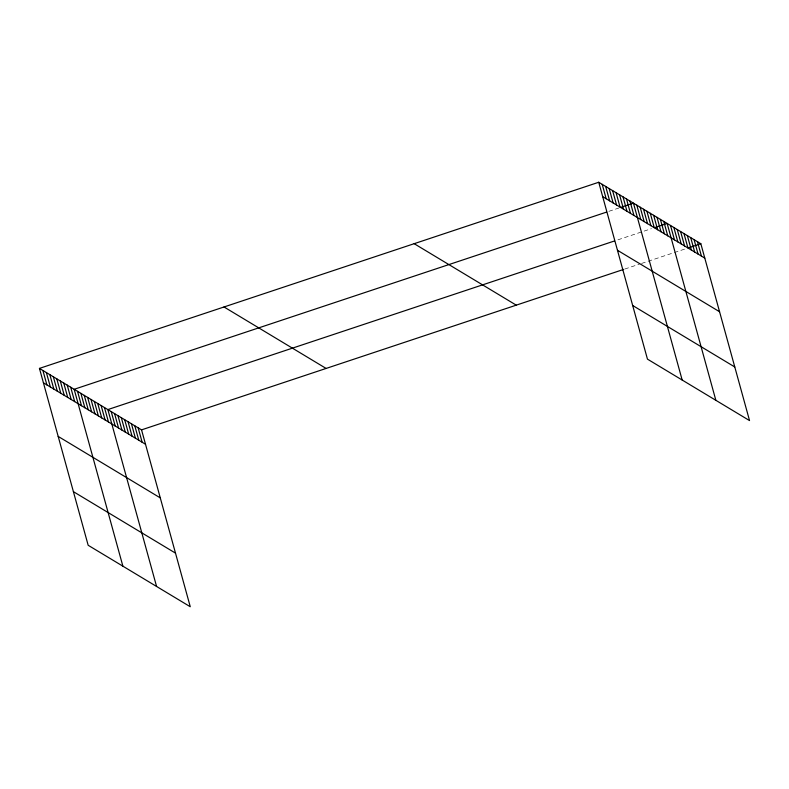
<?xml version="1.0" encoding="UTF-8"?>
<svg xmlns="http://www.w3.org/2000/svg" width="789" height="789" viewBox="0 0 789 789"><rect width="100%" height="100%" fill="white"/><g stroke="black" fill="none" stroke-linecap="round" stroke-linejoin="round"><path stroke-width="0.59" stroke-dasharray="3.94 2.96" d="M608.842 211.344L618.901 208M617.925 239.817L651.477 228.652M624.77 269.039L639.307 264.197M641.546 263.457L686.292 248.565"/><path stroke-width="1.18" d="M39.45 368.404L141.547 429.867L190.267 606.741L88.171 545.278L39.45 368.404L598.733 182.259L700.829 243.722L749.55 420.596L647.453 359.133L598.733 182.259M606.603 212.093L74.166 389.302L122.887 566.177M621.14 207.251L633.449 203.158L682.169 380.032M614.562 240.941L107.856 409.58L156.577 586.464M654.831 227.538L667.139 223.445L715.86 400.319M141.547 429.867L623.645 269.414M688.531 247.815L700.829 243.722M602.697 196.658L704.794 258.121M617.471 250.271L719.568 311.744M632.689 305.511L734.786 366.984M414.176 243.683L516.262 305.156M224.017 306.97L326.113 368.443M43.415 382.803L145.511 444.266M58.189 436.416L160.285 497.889M73.397 491.655L175.493 553.128M697.466 241.7L701.431 256.1M694.093 239.669L698.058 254.068M690.72 237.637L694.685 252.036M687.357 235.615L691.322 250.014M683.984 233.583L687.949 247.983M680.611 231.552L684.586 245.951M677.248 229.53L681.213 243.929M673.875 227.498L677.84 241.898M670.512 225.467L674.477 239.866M663.766 221.413L667.741 235.812M660.403 219.381L664.368 233.781M657.03 217.35L660.995 231.759M653.667 215.328L657.631 229.727M650.294 213.296L654.259 227.696M646.921 211.265L650.895 225.674M643.558 209.243L647.522 223.642M640.185 207.211L644.149 221.61M636.812 205.179L640.786 219.589M629.977 201.067L633.942 215.466M626.505 198.976L630.47 213.375M623.034 196.885L626.999 211.284M619.562 194.794L623.527 209.193M616.091 192.703L620.055 207.103M612.619 190.613L616.584 205.012M609.147 188.522L613.112 202.931M605.676 186.441L609.641 200.84M602.204 184.35L606.169 198.749M138.174 427.835L142.138 442.244M134.811 425.813L138.775 440.213M131.438 423.782L135.402 438.181M128.065 421.75L132.039 436.159M124.701 419.728L128.666 434.128M121.328 417.697L125.293 432.096M117.965 415.665L121.93 430.074M114.592 413.643L118.557 428.042M111.219 411.611L115.194 426.011M104.483 407.558L108.448 421.957M101.12 405.526L105.085 419.926M97.747 403.495L101.712 417.904M94.374 401.473L98.349 415.872M91.011 399.441L94.976 413.84M87.638 397.409L91.603 411.819M84.265 395.388L88.24 409.787M80.902 393.356L84.867 407.755M77.529 391.324L81.494 405.724M70.694 387.212L74.659 401.611M67.223 385.121L71.188 399.52M63.751 383.03L67.716 397.429M60.28 380.939L64.244 395.338M56.808 378.848L60.773 393.247M53.336 376.757L57.301 391.157M49.865 374.667L53.83 389.066M46.393 372.576L50.358 386.985M42.922 370.495L46.886 384.894"/></g></svg>
